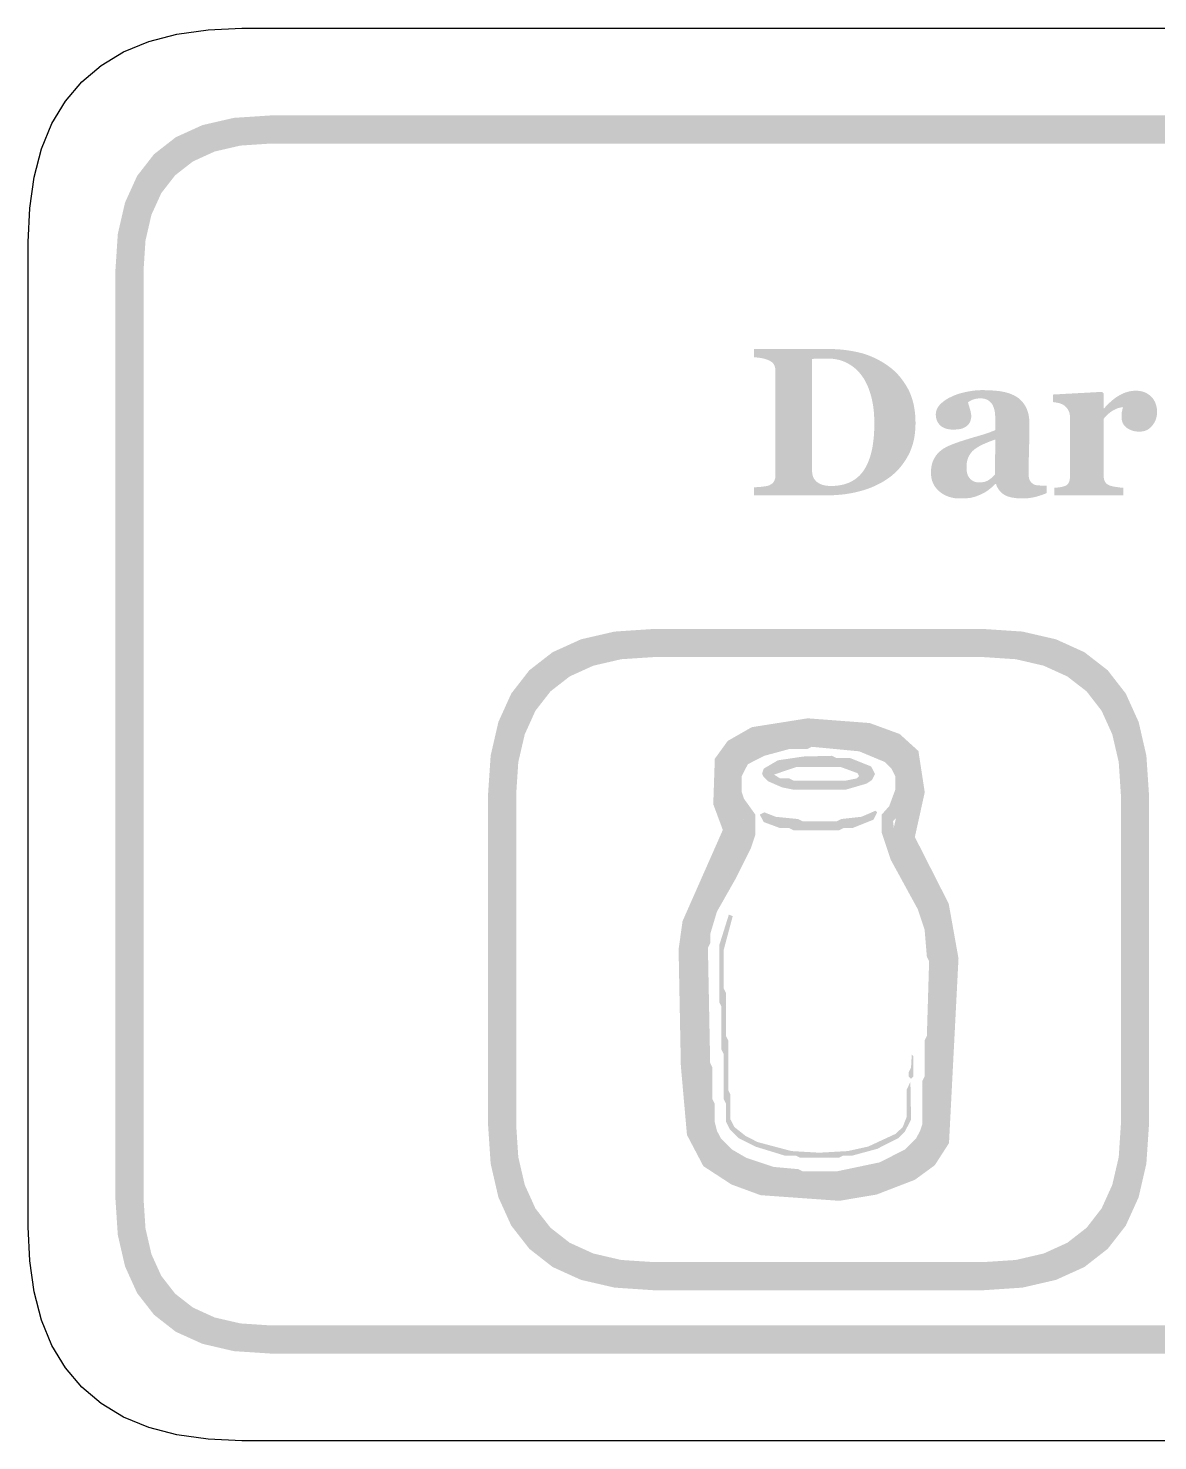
# Model space of a CAD drawing. Header units: millimetres. Extents: x 4 to 272, y 4 to 144.
# Drawn here: x 207.96 to 224.02, y 75.96 to 96.04 of the extents above; entities that cross this region are included whole.
import ezdxf

# ---------------------------------------------------------------- set-up
doc = ezdxf.new("R2010")
doc.units = ezdxf.units.MM
doc.layers.add('CUT', color=1, linetype='Continuous')
doc.layers.add('RASTER', color=7, linetype='Continuous')

msp = doc.modelspace()

# ---------------------------------------------------------------- hatches: boundary and pattern name
at = {"layer": 'RASTER'}
h = msp.add_hatch(color=7, dxfattribs=at)
h.paths.add_polyline_path([(209.2, 92.6), (209.234, 93.116), (209.337, 93.563), (209.509, 93.941), (209.75, 94.25), (210.059, 94.491), (210.438, 94.663), (210.884, 94.766), (211.4, 94.8), (268.6, 94.8), (269.116, 94.766), (269.563, 94.663), (269.941, 94.491), (270.25, 94.25), (270.491, 93.941), (270.663, 93.563), (270.766, 93.116), (270.8, 92.6), (270.8, 79.4), (270.766, 78.884), (270.662, 78.438), (270.491, 78.059), (270.25, 77.75), (269.941, 77.509), (269.563, 77.338), (269.116, 77.234), (268.6, 77.2), (211.4, 77.2), (210.884, 77.234), (210.438, 77.338), (210.059, 77.509), (209.75, 77.75), (209.509, 78.059), (209.337, 78.438), (209.234, 78.884), (209.2, 79.4)])
h.paths.add_polyline_path([(209.6, 92.6), (209.6, 79.4), (209.628, 78.978), (209.712, 78.613), (209.853, 78.303), (210.05, 78.05), (210.303, 77.853), (210.613, 77.712), (210.978, 77.628), (211.4, 77.6), (268.6, 77.6), (269.022, 77.628), (269.388, 77.712), (269.697, 77.853), (269.95, 78.05), (270.147, 78.303), (270.287, 78.613), (270.372, 78.978), (270.4, 79.4), (270.4, 92.6), (270.372, 93.022), (270.287, 93.388), (270.147, 93.697), (269.95, 93.95), (269.697, 94.147), (269.388, 94.288), (269.022, 94.372), (268.6, 94.4), (211.4, 94.4), (210.978, 94.372), (210.613, 94.288), (210.303, 94.147), (210.05, 93.95), (209.853, 93.697), (209.712, 93.388), (209.628, 93.022), (209.6, 92.6)], flags=0)
h = msp.add_hatch(color=7, dxfattribs=at)
h.paths.add_polyline_path([(220.155, 91.265), (220.201, 91.232), (220.246, 91.197), (220.288, 91.16), (220.327, 91.12), (220.364, 91.077), (220.399, 91.031), (220.432, 90.983), (220.463, 90.933), (220.49, 90.88), (220.514, 90.824), (220.534, 90.764), (220.551, 90.702), (220.563, 90.638), (220.573, 90.57), (220.578, 90.499), (220.58, 90.425), (220.578, 90.361), (220.573, 90.298), (220.565, 90.237), (220.554, 90.179), (220.539, 90.122), (220.521, 90.068), (220.5, 90.016), (220.475, 89.966), (220.448, 89.918), (220.418, 89.873), (220.387, 89.829), (220.353, 89.788), (220.318, 89.749), (220.28, 89.713), (220.24, 89.678), (220.198, 89.646), (220.153, 89.616), (220.107, 89.588), (220.059, 89.562), (220.01, 89.538), (219.959, 89.515), (219.907, 89.495), (219.853, 89.477), (219.798, 89.461), (219.742, 89.447), (219.685, 89.434), (219.628, 89.424), (219.57, 89.415), (219.511, 89.409), (219.451, 89.404), (219.391, 89.401), (219.33, 89.4), (218.283, 89.4), (218.283, 89.514), (218.295, 89.515), (218.308, 89.515), (218.321, 89.516), (218.336, 89.517), (218.351, 89.518), (218.366, 89.52), (218.383, 89.521), (218.4, 89.523), (218.417, 89.525), (218.432, 89.527), (218.446, 89.529), (218.459, 89.531), (218.47, 89.533), (218.479, 89.536), (218.487, 89.538), (218.494, 89.541), (218.507, 89.546), (218.518, 89.553), (218.529, 89.559), (218.539, 89.566), (218.547, 89.574), (218.555, 89.582), (218.562, 89.591), (218.567, 89.6), (218.572, 89.61), (218.576, 89.62), (218.58, 89.63), (218.583, 89.641), (218.585, 89.653), (218.586, 89.665), (218.587, 89.677), (218.588, 89.69), (218.588, 91.164), (218.587, 91.176), (218.586, 91.188), (218.585, 91.2), (218.583, 91.211), (218.58, 91.222), (218.577, 91.233), (218.573, 91.244), (218.569, 91.254), (218.563, 91.264), (218.557, 91.273), (218.549, 91.282), (218.54, 91.29), (218.53, 91.298), (218.519, 91.306), (218.507, 91.312), (218.494, 91.319), (218.48, 91.325), (218.466, 91.33), (218.451, 91.335), (218.437, 91.34), (218.422, 91.344), (218.407, 91.347), (218.391, 91.35), (218.376, 91.353), (218.361, 91.355), (218.347, 91.357), (218.333, 91.358), (218.321, 91.36), (218.309, 91.361), (218.299, 91.363), (218.289, 91.364), (218.28, 91.364), (218.28, 91.479), (219.386, 91.479), (219.431, 91.478), (219.476, 91.476), (219.522, 91.472), (219.569, 91.467), (219.617, 91.461), (219.666, 91.453), (219.715, 91.444), (219.765, 91.433), (219.816, 91.421), (219.866, 91.406), (219.915, 91.388), (219.964, 91.368), (220.012, 91.346), (220.06, 91.321), (220.108, 91.294), (220.155, 91.265)])
h.paths.add_polyline_path([(219.856, 89.775), (219.874, 89.805), (219.89, 89.836), (219.905, 89.869), (219.918, 89.903), (219.931, 89.939), (219.942, 89.976), (219.952, 90.014), (219.961, 90.054), (219.969, 90.095), (219.975, 90.138), (219.981, 90.182), (219.986, 90.228), (219.989, 90.276), (219.992, 90.324), (219.993, 90.375), (219.994, 90.427), (219.993, 90.478), (219.991, 90.528), (219.988, 90.577), (219.983, 90.624), (219.977, 90.671), (219.969, 90.716), (219.96, 90.76), (219.95, 90.803), (219.938, 90.845), (219.925, 90.885), (219.911, 90.924), (219.896, 90.961), (219.879, 90.996), (219.861, 91.03), (219.842, 91.063), (219.821, 91.093), (219.799, 91.123), (219.776, 91.15), (219.751, 91.176), (219.726, 91.2), (219.699, 91.222), (219.67, 91.243), (219.64, 91.262), (219.609, 91.279), (219.577, 91.295), (219.544, 91.308), (219.51, 91.32), (219.474, 91.329), (219.438, 91.336), (219.4, 91.341), (219.361, 91.344), (219.322, 91.345), (219.308, 91.345), (219.295, 91.345), (219.281, 91.345), (219.267, 91.345), (219.252, 91.344), (219.237, 91.344), (219.221, 91.344), (219.205, 91.343), (219.189, 91.343), (219.175, 91.342), (219.161, 91.342), (219.148, 91.341), (219.136, 91.341), (219.126, 91.34), (219.116, 91.34), (219.108, 91.339), (219.108, 89.762), (219.108, 89.749), (219.109, 89.736), (219.11, 89.724), (219.111, 89.712), (219.113, 89.701), (219.115, 89.69), (219.118, 89.679), (219.122, 89.669), (219.125, 89.659), (219.13, 89.649), (219.135, 89.64), (219.14, 89.631), (219.147, 89.622), (219.154, 89.614), (219.161, 89.606), (219.169, 89.598), (219.178, 89.59), (219.187, 89.583), (219.197, 89.577), (219.207, 89.57), (219.217, 89.565), (219.228, 89.559), (219.24, 89.555), (219.252, 89.55), (219.265, 89.546), (219.278, 89.543), (219.293, 89.54), (219.309, 89.538), (219.325, 89.536), (219.342, 89.534), (219.361, 89.534), (219.38, 89.533), (219.421, 89.534), (219.46, 89.537), (219.498, 89.542), (219.534, 89.549), (219.569, 89.557), (219.602, 89.568), (219.634, 89.58), (219.664, 89.595), (219.693, 89.611), (219.721, 89.629), (219.747, 89.649), (219.772, 89.671), (219.795, 89.694), (219.817, 89.719), (219.837, 89.746), (219.856, 89.775)], flags=0)
h = msp.add_hatch(color=7, dxfattribs=at)
h.paths.add_polyline_path([(222.443, 89.431), (222.427, 89.424), (222.409, 89.417), (222.391, 89.411), (222.373, 89.404), (222.353, 89.398), (222.333, 89.391), (222.312, 89.385), (222.291, 89.379), (222.269, 89.374), (222.246, 89.369), (222.223, 89.365), (222.2, 89.362), (222.177, 89.359), (222.153, 89.358), (222.129, 89.356), (222.105, 89.356), (222.061, 89.357), (222.021, 89.359), (221.983, 89.364), (221.948, 89.369), (221.917, 89.377), (221.888, 89.386), (221.862, 89.397), (221.84, 89.41), (221.819, 89.424), (221.801, 89.439), (221.784, 89.456), (221.768, 89.475), (221.755, 89.494), (221.743, 89.516), (221.732, 89.538), (221.724, 89.563), (221.715, 89.563), (221.703, 89.55), (221.69, 89.539), (221.678, 89.527), (221.666, 89.516), (221.654, 89.506), (221.642, 89.496), (221.631, 89.487), (221.619, 89.478), (221.608, 89.469), (221.596, 89.461), (221.584, 89.453), (221.571, 89.445), (221.559, 89.438), (221.546, 89.431), (221.533, 89.424), (221.52, 89.418), (221.503, 89.41), (221.486, 89.403), (221.469, 89.396), (221.453, 89.39), (221.436, 89.384), (221.42, 89.379), (221.404, 89.374), (221.388, 89.37), (221.371, 89.366), (221.353, 89.363), (221.333, 89.361), (221.311, 89.358), (221.288, 89.357), (221.264, 89.356), (221.237, 89.355), (221.21, 89.355), (221.168, 89.356), (221.128, 89.361), (221.089, 89.369), (221.052, 89.38), (221.017, 89.394), (220.983, 89.411), (220.95, 89.431), (220.92, 89.455), (220.892, 89.481), (220.867, 89.509), (220.846, 89.539), (220.83, 89.572), (220.816, 89.606), (220.807, 89.642), (220.801, 89.68), (220.8, 89.721), (220.8, 89.744), (220.801, 89.767), (220.803, 89.788), (220.806, 89.809), (220.81, 89.829), (220.814, 89.848), (220.82, 89.866), (220.826, 89.883), (220.833, 89.899), (220.84, 89.915), (220.849, 89.93), (220.858, 89.945), (220.867, 89.96), (220.878, 89.974), (220.889, 89.988), (220.901, 90.001), (220.912, 90.012), (220.923, 90.023), (220.936, 90.033), (220.948, 90.043), (220.961, 90.053), (220.974, 90.062), (220.988, 90.07), (221.002, 90.078), (221.017, 90.086), (221.032, 90.093), (221.047, 90.101), (221.063, 90.108), (221.079, 90.115), (221.095, 90.122), (221.112, 90.129), (221.129, 90.135), (221.163, 90.147), (221.198, 90.16), (221.235, 90.172), (221.274, 90.185), (221.315, 90.197), (221.357, 90.21), (221.4, 90.223), (221.446, 90.236), (221.49, 90.249), (221.532, 90.261), (221.57, 90.273), (221.605, 90.285), (221.637, 90.296), (221.666, 90.308), (221.692, 90.318), (221.715, 90.329), (221.715, 90.469), (221.715, 90.479), (221.715, 90.489), (221.714, 90.5), (221.714, 90.512), (221.713, 90.524), (221.712, 90.537), (221.711, 90.551), (221.709, 90.566), (221.708, 90.581), (221.705, 90.595), (221.703, 90.608), (221.7, 90.621), (221.697, 90.634), (221.693, 90.645), (221.689, 90.657), (221.684, 90.667), (221.679, 90.679), (221.673, 90.69), (221.666, 90.7), (221.658, 90.71), (221.65, 90.72), (221.64, 90.729), (221.63, 90.738), (221.62, 90.746), (221.608, 90.754), (221.596, 90.76), (221.583, 90.766), (221.569, 90.77), (221.554, 90.774), (221.538, 90.776), (221.522, 90.778), (221.504, 90.778), (221.488, 90.778), (221.473, 90.777), (221.459, 90.776), (221.445, 90.774), (221.432, 90.771), (221.419, 90.768), (221.408, 90.764), (221.396, 90.76), (221.386, 90.756), (221.376, 90.751), (221.366, 90.746), (221.357, 90.742), (221.349, 90.737), (221.341, 90.732), (221.334, 90.728), (221.327, 90.723), (221.328, 90.715), (221.33, 90.706), (221.332, 90.696), (221.335, 90.686), (221.339, 90.674), (221.343, 90.662), (221.347, 90.648), (221.352, 90.633), (221.357, 90.618), (221.361, 90.604), (221.364, 90.589), (221.367, 90.574), (221.369, 90.56), (221.371, 90.546), (221.372, 90.532), (221.372, 90.518), (221.372, 90.511), (221.371, 90.504), (221.37, 90.497), (221.369, 90.49), (221.367, 90.482), (221.365, 90.473), (221.362, 90.465), (221.359, 90.455), (221.356, 90.446), (221.352, 90.438), (221.348, 90.43), (221.343, 90.422), (221.338, 90.415), (221.333, 90.408), (221.327, 90.402), (221.321, 90.396), (221.312, 90.389), (221.304, 90.382), (221.295, 90.376), (221.285, 90.37), (221.276, 90.365), (221.266, 90.36), (221.256, 90.355), (221.246, 90.351), (221.234, 90.347), (221.222, 90.344), (221.208, 90.341), (221.193, 90.339), (221.176, 90.337), (221.158, 90.336), (221.138, 90.335), (221.117, 90.335), (221.088, 90.335), (221.06, 90.338), (221.034, 90.343), (221.009, 90.349), (220.987, 90.358), (220.967, 90.368), (220.948, 90.38), (220.931, 90.394), (220.917, 90.409), (220.904, 90.426), (220.893, 90.443), (220.884, 90.462), (220.877, 90.482), (220.872, 90.503), (220.869, 90.525), (220.868, 90.548), (220.869, 90.569), (220.872, 90.588), (220.878, 90.608), (220.885, 90.626), (220.894, 90.644), (220.905, 90.662), (220.918, 90.679), (220.934, 90.696), (220.95, 90.712), (220.968, 90.727), (220.986, 90.741), (221.006, 90.755), (221.026, 90.768), (221.047, 90.781), (221.07, 90.792), (221.093, 90.803), (221.116, 90.814), (221.14, 90.824), (221.166, 90.833), (221.192, 90.842), (221.219, 90.851), (221.247, 90.858), (221.275, 90.865), (221.305, 90.871), (221.335, 90.877), (221.364, 90.882), (221.393, 90.886), (221.421, 90.89), (221.448, 90.892), (221.475, 90.894), (221.502, 90.895), (221.528, 90.896), (221.563, 90.895), (221.597, 90.895), (221.631, 90.893), (221.664, 90.891), (221.696, 90.889), (221.728, 90.886), (221.758, 90.883), (221.788, 90.879), (221.818, 90.874), (221.846, 90.868), (221.874, 90.861), (221.901, 90.853), (221.927, 90.844), (221.953, 90.833), (221.978, 90.822), (222.002, 90.809), (222.024, 90.796), (222.045, 90.781), (222.065, 90.764), (222.084, 90.746), (222.101, 90.727), (222.117, 90.706), (222.133, 90.684), (222.146, 90.66), (222.159, 90.635), (222.17, 90.608), (222.179, 90.579), (222.187, 90.548), (222.192, 90.516), (222.197, 90.481), (222.199, 90.445), (222.2, 90.406), (222.2, 90.364), (222.2, 90.32), (222.199, 90.274), (222.198, 90.225), (222.197, 90.175), (222.196, 90.123), (222.195, 90.07), (222.193, 90.014), (222.192, 89.959), (222.19, 89.91), (222.189, 89.865), (222.188, 89.826), (222.188, 89.791), (222.187, 89.761), (222.187, 89.735), (222.187, 89.715), (222.187, 89.699), (222.188, 89.684), (222.19, 89.669), (222.192, 89.656), (222.194, 89.643), (222.198, 89.632), (222.202, 89.621), (222.207, 89.611), (222.212, 89.602), (222.218, 89.593), (222.224, 89.585), (222.232, 89.578), (222.24, 89.571), (222.248, 89.565), (222.257, 89.559), (222.267, 89.554), (222.274, 89.551), (222.282, 89.549), (222.29, 89.546), (222.299, 89.544), (222.31, 89.543), (222.321, 89.542), (222.333, 89.541), (222.346, 89.54), (222.359, 89.539), (222.372, 89.539), (222.384, 89.539), (222.397, 89.538), (222.409, 89.538), (222.421, 89.538), (222.432, 89.538), (222.443, 89.538)])
h.paths.add_polyline_path([(221.715, 90.194), (221.695, 90.187), (221.674, 90.18), (221.654, 90.172), (221.633, 90.164), (221.613, 90.156), (221.593, 90.148), (221.573, 90.139), (221.552, 90.13), (221.533, 90.121), (221.514, 90.112), (221.496, 90.103), (221.479, 90.093), (221.463, 90.084), (221.448, 90.074), (221.434, 90.065), (221.421, 90.055), (221.407, 90.044), (221.395, 90.033), (221.383, 90.021), (221.372, 90.008), (221.362, 89.995), (221.353, 89.98), (221.344, 89.966), (221.336, 89.95), (221.328, 89.934), (221.322, 89.917), (221.317, 89.899), (221.313, 89.881), (221.309, 89.862), (221.307, 89.842), (221.305, 89.821), (221.305, 89.8), (221.306, 89.772), (221.308, 89.747), (221.312, 89.723), (221.318, 89.701), (221.325, 89.682), (221.334, 89.664), (221.345, 89.648), (221.357, 89.634), (221.37, 89.622), (221.384, 89.612), (221.399, 89.603), (221.415, 89.596), (221.431, 89.59), (221.449, 89.586), (221.466, 89.584), (221.485, 89.583), (221.505, 89.584), (221.524, 89.585), (221.542, 89.588), (221.559, 89.591), (221.575, 89.596), (221.59, 89.602), (221.604, 89.608), (221.618, 89.616), (221.63, 89.625), (221.643, 89.634), (221.655, 89.643), (221.667, 89.653), (221.678, 89.663), (221.689, 89.674), (221.699, 89.686), (221.709, 89.697)], flags=0)
msp.add_hatch(color=7, dxfattribs=at).paths.add_polyline_path([(224.015, 90.585), (224.014, 90.558), (224.011, 90.531), (224.005, 90.505), (223.998, 90.481), (223.988, 90.456), (223.976, 90.433), (223.962, 90.411), (223.946, 90.39), (223.928, 90.37), (223.909, 90.353), (223.888, 90.338), (223.866, 90.326), (223.843, 90.317), (223.818, 90.311), (223.792, 90.307), (223.764, 90.305), (223.738, 90.306), (223.713, 90.309), (223.689, 90.313), (223.666, 90.319), (223.644, 90.326), (223.623, 90.336), (223.603, 90.347), (223.583, 90.359), (223.566, 90.374), (223.551, 90.39), (223.538, 90.407), (223.528, 90.426), (223.52, 90.447), (223.514, 90.47), (223.511, 90.494), (223.51, 90.519), (223.51, 90.532), (223.51, 90.543), (223.511, 90.554), (223.511, 90.565), (223.512, 90.574), (223.514, 90.583), (223.515, 90.591), (223.517, 90.599), (223.519, 90.606), (223.52, 90.613), (223.522, 90.62), (223.524, 90.627), (223.525, 90.633), (223.527, 90.64), (223.529, 90.646), (223.53, 90.652), (223.513, 90.651), (223.496, 90.648), (223.478, 90.644), (223.461, 90.639), (223.443, 90.633), (223.425, 90.625), (223.407, 90.616), (223.388, 90.606), (223.37, 90.594), (223.352, 90.582), (223.334, 90.568), (223.318, 90.554), (223.301, 90.539), (223.286, 90.523), (223.271, 90.506), (223.256, 90.488), (223.256, 89.684), (223.256, 89.672), (223.257, 89.66), (223.258, 89.648), (223.26, 89.637), (223.262, 89.627), (223.265, 89.617), (223.268, 89.608), (223.272, 89.599), (223.277, 89.591), (223.282, 89.583), (223.287, 89.576), (223.294, 89.569), (223.301, 89.563), (223.309, 89.557), (223.317, 89.551), (223.326, 89.546), (223.335, 89.543), (223.345, 89.539), (223.356, 89.535), (223.369, 89.532), (223.382, 89.528), (223.397, 89.525), (223.414, 89.522), (223.431, 89.519), (223.449, 89.517), (223.465, 89.514), (223.48, 89.512), (223.494, 89.511), (223.506, 89.509), (223.517, 89.508), (223.527, 89.507), (223.536, 89.507), (223.536, 89.4), (222.556, 89.4), (222.556, 89.507), (222.565, 89.508), (222.574, 89.509), (222.583, 89.509), (222.593, 89.51), (222.602, 89.511), (222.611, 89.513), (222.621, 89.514), (222.63, 89.515), (222.639, 89.516), (222.648, 89.518), (222.656, 89.519), (222.664, 89.521), (222.672, 89.523), (222.68, 89.525), (222.687, 89.527), (222.694, 89.529), (222.705, 89.533), (222.715, 89.538), (222.725, 89.543), (222.733, 89.549), (222.741, 89.556), (222.747, 89.563), (222.753, 89.571), (222.758, 89.579), (222.762, 89.587), (222.766, 89.597), (222.769, 89.607), (222.771, 89.618), (222.773, 89.629), (222.775, 89.641), (222.775, 89.653), (222.776, 89.667), (222.776, 90.519), (222.775, 90.532), (222.774, 90.545), (222.772, 90.557), (222.769, 90.569), (222.766, 90.581), (222.762, 90.592), (222.757, 90.603), (222.751, 90.614), (222.744, 90.624), (222.738, 90.633), (222.731, 90.643), (222.723, 90.651), (222.716, 90.659), (222.708, 90.667), (222.699, 90.674), (222.691, 90.68), (222.684, 90.685), (222.677, 90.689), (222.669, 90.693), (222.661, 90.696), (222.652, 90.7), (222.643, 90.703), (222.634, 90.707), (222.624, 90.71), (222.614, 90.712), (222.603, 90.715), (222.593, 90.717), (222.582, 90.719), (222.571, 90.721), (222.559, 90.723), (222.547, 90.724), (222.535, 90.726), (222.535, 90.833), (223.234, 90.871), (223.256, 90.849), (223.256, 90.636), (223.262, 90.636), (223.287, 90.665), (223.313, 90.692), (223.34, 90.717), (223.366, 90.741), (223.393, 90.763), (223.421, 90.784), (223.448, 90.803), (223.477, 90.82), (223.505, 90.836), (223.534, 90.849), (223.563, 90.861), (223.592, 90.87), (223.622, 90.877), (223.652, 90.883), (223.683, 90.886), (223.713, 90.887), (223.746, 90.886), (223.778, 90.882), (223.808, 90.875), (223.836, 90.866), (223.863, 90.854), (223.887, 90.839), (223.911, 90.822), (223.932, 90.803), (223.952, 90.781), (223.968, 90.757), (223.983, 90.733), (223.994, 90.706), (224.003, 90.678), (224.01, 90.649), (224.014, 90.618), (224.015, 90.585)])
h = msp.add_hatch(color=7, dxfattribs=at)
h.paths.add_polyline_path([(214.5, 85.15), (214.537, 85.701), (214.647, 86.178), (214.83, 86.582), (215.087, 86.913), (215.418, 87.17), (215.822, 87.353), (216.299, 87.463), (216.85, 87.5), (221.55, 87.5), (222.101, 87.463), (222.578, 87.353), (222.982, 87.17), (223.313, 86.913), (223.57, 86.582), (223.753, 86.178), (223.863, 85.701), (223.9, 85.15), (223.9, 80.45), (223.863, 79.899), (223.753, 79.422), (223.57, 79.018), (223.313, 78.688), (222.982, 78.43), (222.578, 78.247), (222.101, 78.137), (221.55, 78.1), (216.85, 78.1), (216.299, 78.137), (215.822, 78.247), (215.418, 78.43), (215.088, 78.688), (214.83, 79.018), (214.647, 79.422), (214.537, 79.899), (214.5, 80.45)])
h.paths.add_polyline_path([(214.9, 85.15), (214.9, 80.45), (214.93, 79.993), (215.022, 79.597), (215.174, 79.262), (215.388, 78.988), (215.662, 78.774), (215.997, 78.622), (216.393, 78.53), (216.85, 78.5), (221.55, 78.5), (222.007, 78.53), (222.403, 78.622), (222.738, 78.774), (223.013, 78.988), (223.226, 79.262), (223.378, 79.597), (223.47, 79.993), (223.5, 80.45), (223.5, 85.15), (223.47, 85.607), (223.378, 86.003), (223.226, 86.338), (223.013, 86.613), (222.738, 86.826), (222.403, 86.978), (222.007, 87.07), (221.55, 87.1), (216.85, 87.1), (216.393, 87.07), (215.997, 86.978), (215.662, 86.826), (215.388, 86.613), (215.174, 86.338), (215.022, 86.003), (214.93, 85.607), (214.9, 85.15)], flags=0)
h = msp.add_hatch(color=7, dxfattribs=at)
h.paths.add_polyline_path([(219.046, 86.23), (219.928, 86.163), (220.354, 86.007), (220.621, 85.765), (220.711, 85.178), (220.57, 84.543), (221.052, 83.594), (221.191, 82.817), (221.056, 80.191), (220.853, 79.876), (220.571, 79.67), (220.026, 79.46), (219.497, 79.371), (218.376, 79.451), (217.962, 79.603), (217.562, 79.864), (217.329, 80.308), (217.242, 81.289), (217.21, 82.945), (217.266, 83.346), (217.839, 84.643), (217.703, 85.009), (217.725, 85.655), (217.909, 85.909), (218.25, 86.104)])
h.paths.add_polyline_path([(219.059, 85.908), (218.358, 85.797), (218.128, 85.665), (218.042, 85.546), (218.025, 85.062), (218.185, 84.632), (217.576, 83.257), (217.53, 82.926), (217.562, 81.307), (217.642, 80.4), (217.807, 80.086), (218.107, 79.891), (218.444, 79.767), (219.481, 79.693), (219.941, 79.771), (220.417, 79.953), (220.616, 80.1), (220.741, 80.292), (220.869, 82.797), (220.745, 83.491), (220.232, 84.501), (220.386, 85.189), (220.322, 85.604), (220.185, 85.728), (219.859, 85.847), (219.059, 85.908)], flags=0)
h = msp.add_hatch(color=7, dxfattribs=at)
h.paths.add_polyline_path([(218.856, 85.976), (219.521, 85.986), (219.585, 85.954), (219.714, 85.954), (220.067, 85.858), (220.301, 85.739), (220.366, 85.674), (220.452, 85.504), (220.484, 85.28), (220.452, 85.215), (220.452, 85.055), (220.366, 84.885), (220.26, 84.766), (220.292, 84.509), (220.475, 84.114), (220.838, 83.449), (220.934, 83), (220.934, 81.972), (220.902, 81.908), (220.902, 81.234), (220.87, 81.17), (220.87, 80.495), (220.838, 80.335), (220.751, 80.165), (220.526, 79.94), (220.067, 79.725), (219.65, 79.628), (219.425, 79.628), (219.361, 79.596), (219.039, 79.596), (218.975, 79.628), (218.558, 79.66), (218.237, 79.757), (217.874, 79.94), (217.681, 80.132), (217.595, 80.303), (217.53, 80.559), (217.498, 81.523), (217.466, 81.587), (217.466, 83.096), (217.595, 83.546), (218.076, 84.445), (218.14, 84.669), (218.131, 84.788), (218.034, 84.885), (217.948, 85.055), (217.916, 85.408), (218.034, 85.674), (218.163, 85.771), (218.526, 85.922)])
h.paths.add_polyline_path([(219.104, 85.825), (219.039, 85.793), (218.783, 85.793), (218.429, 85.697), (218.195, 85.578), (218.108, 85.408), (218.108, 85.183), (218.14, 85.087), (218.301, 84.862), (218.301, 84.573), (218.237, 84.38), (218.034, 83.973), (217.755, 83.481), (217.659, 83.16), (217.659, 83.032), (217.627, 82.968), (217.659, 81.33), (217.691, 81.266), (217.691, 80.816), (217.723, 80.752), (217.723, 80.495), (217.755, 80.367), (217.81, 80.261), (217.97, 80.1), (218.173, 79.982), (218.558, 79.853), (218.911, 79.821), (218.975, 79.789), (219.457, 79.789), (220.067, 79.917), (220.43, 80.1), (220.59, 80.261), (220.645, 80.367), (220.677, 80.463), (220.677, 81.073), (220.709, 81.137), (220.709, 81.651), (220.741, 81.715), (220.773, 82.775), (220.741, 82.839), (220.709, 83.225), (220.613, 83.514), (220.227, 84.22), (220.099, 84.605), (220.099, 84.862), (220.205, 84.981), (220.292, 85.215), (220.292, 85.408), (220.237, 85.514), (220.141, 85.61), (219.778, 85.761)], flags=0)
h.paths.add_polyline_path([(218.985, 85.687), (219.393, 85.697), (219.457, 85.665), (219.65, 85.665), (219.948, 85.546), (220.003, 85.44), (219.961, 85.353), (219.884, 85.302), (219.585, 85.215), (218.847, 85.215), (218.686, 85.247), (218.484, 85.334), (218.42, 85.398), (218.397, 85.44), (218.42, 85.514), (218.622, 85.633)], flags=0)
h.paths.add_polyline_path([(218.879, 85.536), (218.567, 85.43), (218.654, 85.376), (218.783, 85.376), (218.847, 85.344), (219.585, 85.344), (219.746, 85.376), (219.778, 85.408), (219.755, 85.45), (219.521, 85.536)], flags=0)
h.paths.add_polyline_path([(220.012, 84.917), (220.035, 84.894), (219.98, 84.788), (219.682, 84.669), (219.553, 84.669), (219.489, 84.637), (218.847, 84.637), (218.783, 84.669), (218.654, 84.669), (218.42, 84.756), (218.365, 84.862), (218.429, 84.894), (218.59, 84.83), (218.911, 84.798), (218.975, 84.766), (219.457, 84.766), (219.521, 84.798), (219.81, 84.83)], flags=0)
h.paths.add_polyline_path([(217.925, 83.44), (217.98, 83.417), (217.851, 82.936), (217.851, 82.39), (217.884, 82.325), (217.884, 81.715), (217.916, 81.651), (217.916, 80.945), (217.948, 80.881), (217.948, 80.527), (218.002, 80.421), (218.163, 80.293), (218.333, 80.206), (218.815, 80.078), (219.21, 80.055), (219.617, 80.078), (219.906, 80.142), (220.301, 80.325), (220.398, 80.421), (220.452, 80.559), (220.452, 80.945), (220.507, 81.064), (220.516, 80.527), (220.43, 80.357), (220.333, 80.261), (220.035, 80.11), (219.682, 80.014), (219.553, 80.014), (219.489, 79.982), (218.943, 79.982), (218.879, 80.014), (218.718, 80.014), (218.301, 80.142), (218.067, 80.261), (217.938, 80.389), (217.884, 80.495), (217.884, 80.752), (217.851, 80.816), (217.851, 81.459), (217.819, 81.523), (217.819, 82.133), (217.787, 82.197), (217.787, 83)], flags=0)
h.paths.add_polyline_path([(220.526, 81.449), (220.549, 81.426), (220.549, 81.137), (220.516, 81.105), (220.484, 81.137), (220.484, 81.202), (220.516, 81.266)], flags=0)

# ---------------------------------------------------------------- linework, layer by layer
at = {"layer": 'CUT'}
msp.add_lwpolyline([(269.001, 75.96), (210.999, 75.96), (210.517, 75.981), (210.075, 76.044), (209.675, 76.149), (209.315, 76.297), (208.997, 76.488), (208.722, 76.722), (208.488, 76.997), (208.297, 77.315), (208.149, 77.675), (208.044, 78.075), (207.981, 78.517), (207.96, 78.999), (207.96, 93.001), (207.981, 93.483), (208.044, 93.925), (208.149, 94.325), (208.297, 94.685), (208.488, 95.003), (208.722, 95.278), (208.997, 95.512), (209.315, 95.703), (209.675, 95.851), (210.075, 95.956), (210.517, 96.019), (210.999, 96.04), (269.001, 96.04)], dxfattribs=at)

doc.saveas('drawing.dxf')
